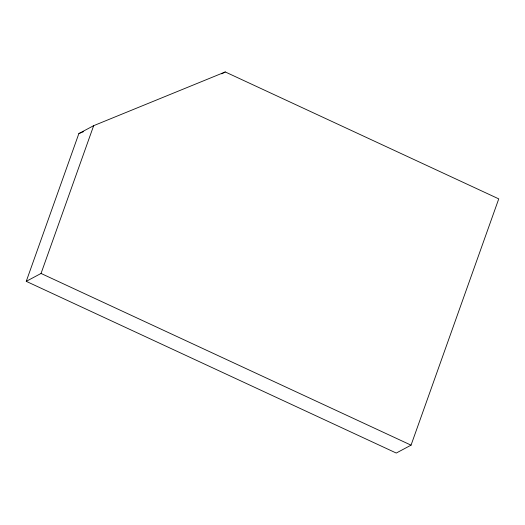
<?xml version="1.0" encoding="UTF-8"?>
<svg xmlns="http://www.w3.org/2000/svg" width="525" height="525" viewBox="0 0 525 525"><rect width="100%" height="100%" fill="white"/><g stroke="black" fill="none" stroke-linecap="round" stroke-linejoin="round"><path stroke-width="0.79" d="M26.25 281.341L78.868 133.567L93.66 125.678L225.264 71.951L498.75 198.87L411.049 445.161L396.257 453.049L26.25 281.341L41.042 273.453L93.66 125.678M221.74 73.835L225.264 71.951M78.868 133.567L83.409 131.709M41.042 273.453L411.049 445.161"/></g></svg>
